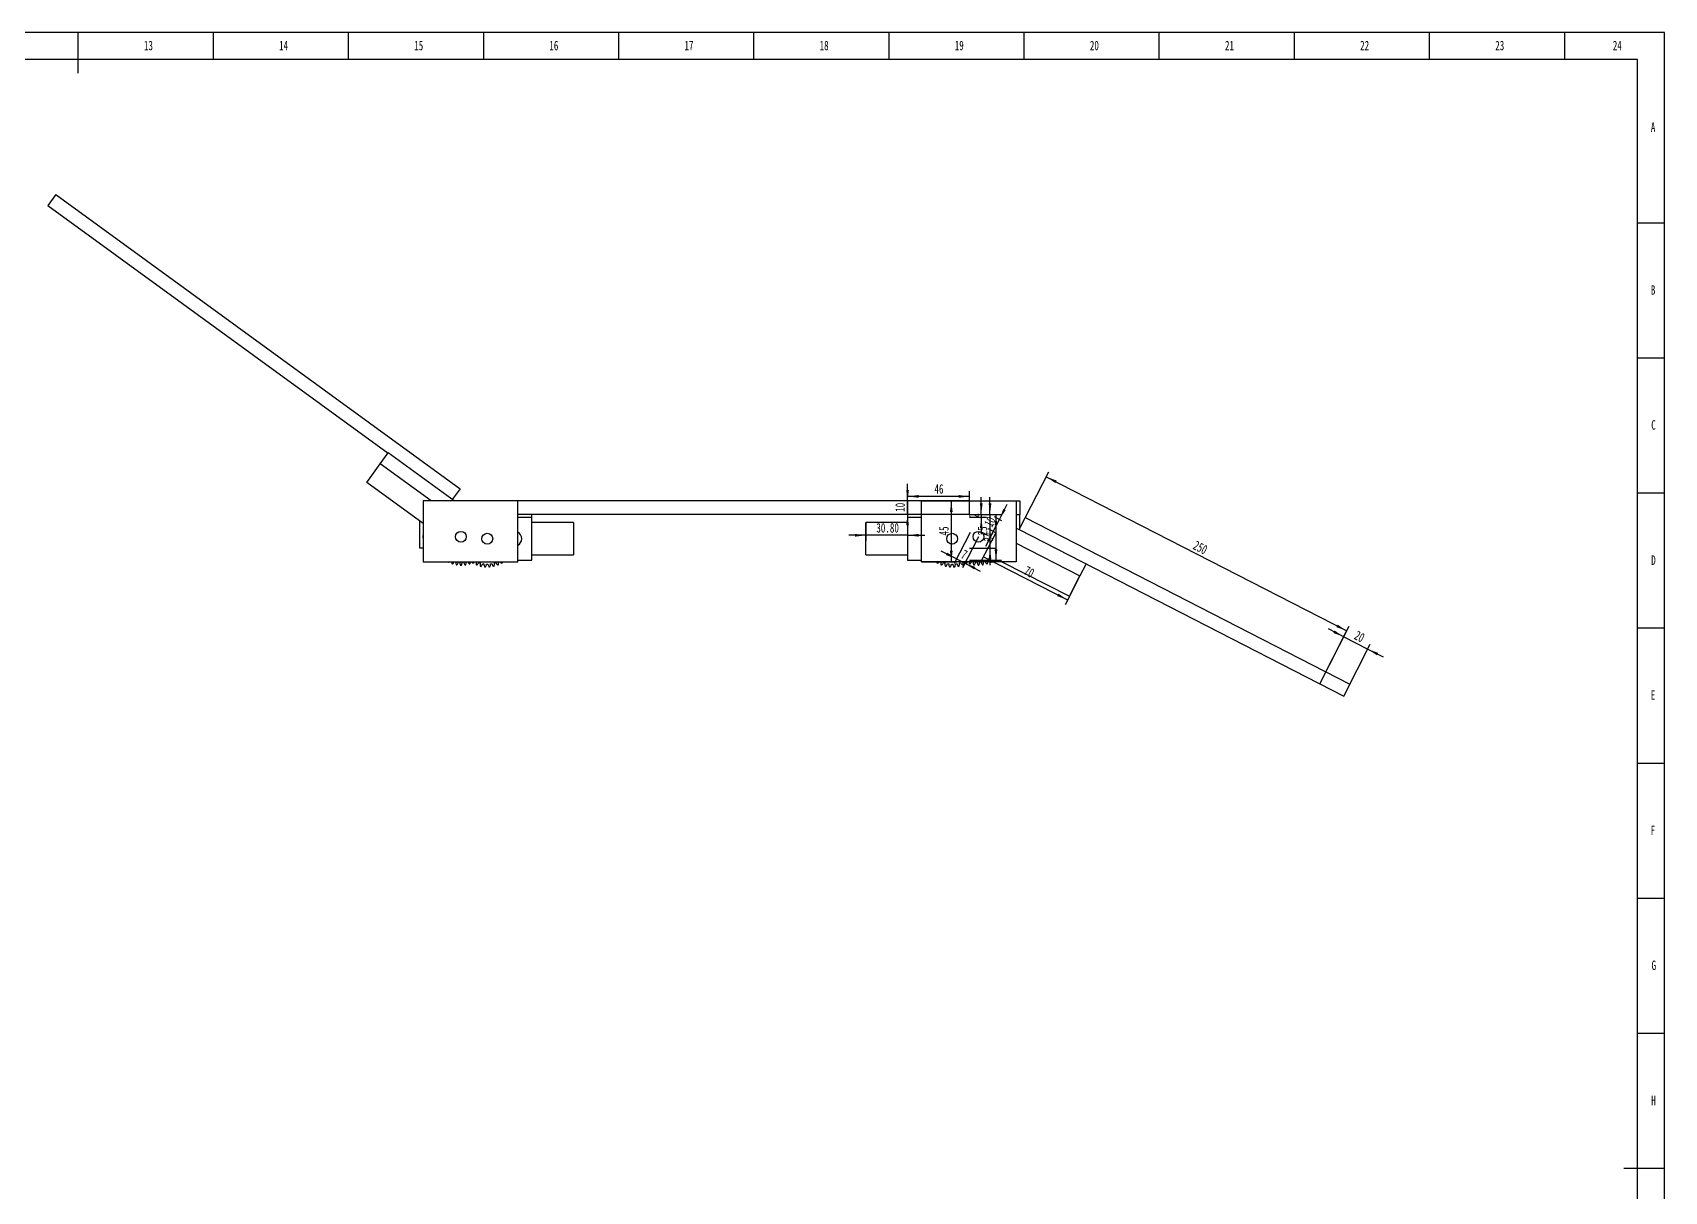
# Model space of a CAD drawing. Header units: millimetres. Extents: x 0 to 1189, y 0 to 841.
# Drawn here: x 585 to 1189, y 412 to 841 of the extents above; entities that cross this region are included whole.
import ezdxf

# ---------------------------------------------------------------- set-up
doc = ezdxf.new("R2010")
doc.units = ezdxf.units.MM
doc.layers.add('10', color=7, linetype='Continuous')
doc.layers.add('5', color=7, linetype='Continuous')
doc.styles.add('SLDTEXTSTYLE5', font='TXT', dxfattribs={"width": 0.7})
doc.dimstyles.new('SLDDIMSTYLE0', dxfattribs={"dimtxt": 3.5, "dimasz": 4.08, "dimexe": 0, "dimexo": 0.0625, "dimgap": 0.875, "dimtad": 2, "dimlfac": 2, "dimrnd": 1e-09, "dimzin": 12, "dimdsep": 46, "dimtxsty": 'SLDTEXTSTYLE5', "dimsah": 1, "dimcen": 0.09, "dimadec": 0, "dimazin": 3, "dimtfac": 1, "dimtmove": 0, "dimatfit": 0, "dimfxl": 0, "dimfrac": 2, "dimtolj": 1, "dimtzin": 12, "dimarcsym": 0})
doc.dimstyles.new('SLDDIMSTYLE1', dxfattribs={"dimtxt": 3.5, "dimasz": 4.08, "dimexe": 0, "dimexo": 0.0625, "dimgap": 0.875, "dimtad": 2, "dimlfac": 2, "dimrnd": 1e-09, "dimzin": 12, "dimdsep": 46, "dimtxsty": 'SLDTEXTSTYLE5', "dimsah": 1, "dimcen": 0.09, "dimadec": 0, "dimazin": 3, "dimtfac": 1, "dimtofl": 0, "dimtmove": 0, "dimatfit": 3, "dimfxl": 0, "dimfrac": 2, "dimtolj": 1, "dimtzin": 12, "dimarcsym": 0})
doc.dimstyles.new('SLDDIMSTYLE2', dxfattribs={"dimtxt": 3.5, "dimasz": 4.08, "dimexe": 0, "dimexo": 0.0625, "dimgap": 0.875, "dimtad": 2, "dimlfac": 2, "dimrnd": 1e-09, "dimzin": 4, "dimdsep": 46, "dimtxsty": 'SLDTEXTSTYLE5', "dimsah": 1, "dimcen": 0.09, "dimadec": 0, "dimazin": 1, "dimtfac": 1, "dimtmove": 0, "dimatfit": 0, "dimfxl": 0, "dimfrac": 2, "dimtolj": 1, "dimtzin": 12, "dimarcsym": 0})

# ---------------------------------------------------------------- blocks, each defined once
blk = doc.blocks.new('_D_15')
at = {"layer": '10'}
for p, q in [((908.96, 667.67), (908.96, 674.02)), ((931.95, 667.67), (906.96, 667.67)), ((908.96, 667.67), (908.96, 662.67)), ((931.95, 662.67), (906.96, 662.67)), ((908.96, 662.67), (908.96, 656.32))]:
    blk.add_line(p, q, dxfattribs=at)
for points in [[(908.96, 667.67), (909.47, 671.75), (908.46, 671.75)], [(908.96, 662.67), (908.46, 658.59), (909.47, 658.59)]]:
    blk.add_solid(points, dxfattribs=at)
at = {"layer": '10', "insert": (904.45, 663.63), "char_height": 3.5, "attachment_point": 1, "rotation": 90, "style": 'SLDTEXTSTYLE5'}
blk.add_mtext('10', dxfattribs=at)
blk = doc.blocks.new('_D_16')
at = {"layer": '10'}
for p, q in [((931.95, 662.67), (943.7, 662.67)), ((941.7, 645.67), (941.7, 662.67)), ((931.95, 645.67), (943.7, 645.67))]:
    blk.add_line(p, q, dxfattribs=at)
for points in [[(941.7, 662.67), (941.19, 658.59), (942.21, 658.59)], [(941.7, 645.67), (942.21, 649.75), (941.19, 649.75)]]:
    blk.add_solid(points, dxfattribs=at)
at = {"layer": '10', "insert": (937.19, 652.63), "char_height": 3.5, "attachment_point": 1, "rotation": 90, "style": 'SLDTEXTSTYLE5'}
blk.add_mtext('34', dxfattribs=at)
blk = doc.blocks.new('_D_17')
at = {"layer": '10'}
for p, q in [((908.95, 662.67), (908.95, 671.33)), ((931.95, 662.67), (931.95, 671.33)), ((931.95, 669.33), (908.95, 669.33))]:
    blk.add_line(p, q, dxfattribs=at)
for points in [[(908.95, 669.33), (913.03, 668.82), (913.03, 669.84)], [(931.95, 669.33), (927.87, 669.84), (927.87, 668.82)]]:
    blk.add_solid(points, dxfattribs=at)
at = {"layer": '10', "insert": (918.92, 673.84), "char_height": 3.5, "attachment_point": 1, "style": 'SLDTEXTSTYLE5'}
blk.add_mtext('46', dxfattribs=at)
blk = doc.blocks.new('_D_18')
at = {"layer": '10'}
for p, q in [((936.24, 662.67), (936.24, 669.02)), ((931.95, 662.67), (938.24, 662.67)), ((931.95, 661.67), (938.24, 661.67)), ((936.24, 662.67), (936.24, 661.67)), ((936.24, 661.67), (936.24, 655.32))]:
    blk.add_line(p, q, dxfattribs=at)
for points in [[(936.24, 662.67), (936.74, 666.75), (935.73, 666.75)], [(936.24, 661.67), (935.73, 657.59), (936.74, 657.59)]]:
    blk.add_solid(points, dxfattribs=at)
at = {"layer": '10', "insert": (931.73, 661.4), "char_height": 3.5, "attachment_point": 1, "rotation": 90, "style": 'SLDTEXTSTYLE5'}
blk.add_mtext('2', dxfattribs=at)
blk = doc.blocks.new('_D_19')
at = {"layer": '10'}
for p, q in [((893.55, 659.67), (893.55, 652.94)), ((908.95, 659.67), (908.95, 652.94)), ((893.55, 654.94), (887.2, 654.94)), ((908.95, 654.94), (893.55, 654.94)), ((908.95, 654.94), (915.3, 654.94))]:
    blk.add_line(p, q, dxfattribs=at)
for points in [[(893.55, 654.94), (889.47, 655.45), (889.47, 654.43)], [(908.95, 654.94), (913.03, 654.43), (913.03, 655.45)]]:
    blk.add_solid(points, dxfattribs=at)
at = {"layer": '10', "insert": (897.42, 659.45), "char_height": 3.5, "attachment_point": 1, "style": 'SLDTEXTSTYLE5'}
blk.add_mtext('30.80', dxfattribs=at)
blk = doc.blocks.new('_D_20')
at = {"layer": '10'}
for p, q in [((914.16, 667.67), (927.15, 667.67)), ((925.15, 667.67), (925.15, 645.17)), ((914.16, 645.17), (927.15, 645.17))]:
    blk.add_line(p, q, dxfattribs=at)
for points in [[(925.15, 667.67), (924.64, 663.59), (925.66, 663.59)], [(925.15, 645.17), (925.66, 649.25), (924.64, 649.25)]]:
    blk.add_solid(points, dxfattribs=at)
at = {"layer": '10', "insert": (920.64, 654.88), "char_height": 3.5, "attachment_point": 1, "rotation": 90, "style": 'SLDTEXTSTYLE5'}
blk.add_mtext('45', dxfattribs=at)
blk = doc.blocks.new('_D_21')
at = {"layer": '10'}
for p, q in [((939.47, 662.67), (939.47, 669.02)), ((931.95, 662.67), (941.47, 662.67)), ((939.47, 662.67), (939.47, 650.17)), ((931.95, 650.17), (941.47, 650.17)), ((939.47, 650.17), (939.47, 643.82))]:
    blk.add_line(p, q, dxfattribs=at)
for points in [[(939.47, 662.67), (939.98, 666.75), (938.97, 666.75)], [(939.47, 650.17), (938.97, 646.09), (939.98, 646.09)]]:
    blk.add_solid(points, dxfattribs=at)
at = {"layer": '10', "insert": (934.96, 654.88), "char_height": 3.5, "attachment_point": 1, "rotation": 90, "style": 'SLDTEXTSTYLE5'}
blk.add_mtext('25', dxfattribs=at)
blk = doc.blocks.new('_D_22')
at = {"layer": '10'}
for p, q in [((941.59, 655.9), (936.12, 645.22)), ((937.03, 647), (968.17, 631.03)), ((972.73, 639.93), (967.26, 629.25))]:
    blk.add_line(p, q, dxfattribs=at)
for points in [[(937.03, 647), (940.43, 644.69), (940.89, 645.59)], [(968.17, 631.03), (964.77, 633.35), (964.31, 632.44)]]:
    blk.add_solid(points, dxfattribs=at)
at = {"layer": '10', "insert": (953.29, 643.73), "char_height": 3.5, "attachment_point": 1, "rotation": 332.84576, "style": 'SLDTEXTSTYLE5'}
blk.add_mtext('70', dxfattribs=at)
blk = doc.blocks.new('_D_23')
at = {"layer": '10'}
for p, q in [((932.09, 656), (926.16, 644.44)), ((935.2, 654.4), (929.27, 642.84)), ((927.07, 646.22), (921.42, 649.12)), ((927.07, 646.22), (930.19, 644.62)), ((930.19, 644.62), (935.84, 641.72))]:
    blk.add_line(p, q, dxfattribs=at)
for points in [[(927.07, 646.22), (923.67, 648.53), (923.21, 647.63)], [(930.19, 644.62), (933.59, 642.31), (934.05, 643.21)]]:
    blk.add_solid(points, dxfattribs=at)
at = {"layer": '10', "insert": (930.01, 649.78), "char_height": 3.5, "attachment_point": 1, "rotation": 332.84576, "style": 'SLDTEXTSTYLE5'}
blk.add_mtext('7', dxfattribs=at)
blk = doc.blocks.new('_D_24')
at = {"layer": '10'}
for p, q in [((942.95, 660.82), (945.84, 666.47)), ((940.66, 656.38), (942.95, 660.82)), ((943.87, 660.35), (941.17, 661.74)), ((940.66, 656.38), (937.77, 650.73)), ((941.59, 655.9), (938.88, 657.29))]:
    blk.add_line(p, q, dxfattribs=at)
for points in [[(942.95, 660.82), (945.26, 664.22), (944.36, 664.69)], [(940.66, 656.38), (938.35, 652.98), (939.25, 652.51)]]:
    blk.add_solid(points, dxfattribs=at)
at = {"layer": '10', "insert": (937.09, 659.29), "char_height": 3.5, "attachment_point": 1, "rotation": 62.84576, "style": 'SLDTEXTSTYLE5'}
blk.add_mtext('10', dxfattribs=at)
blk = doc.blocks.new('_D_25')
at = {"layer": '10'}
for p, q in [((950.24, 657.04), (961.19, 678.38)), ((960.27, 676.6), (1071.5, 619.55)), ((1061.47, 599.99), (1072.41, 621.33))]:
    blk.add_line(p, q, dxfattribs=at)
for points in [[(960.27, 676.6), (963.67, 674.28), (964.14, 675.19)], [(1071.5, 619.55), (1068.1, 621.86), (1067.63, 620.96)]]:
    blk.add_solid(points, dxfattribs=at)
at = {"layer": '10', "insert": (1015.89, 653.14), "char_height": 3.5, "attachment_point": 1, "rotation": 332.84576, "style": 'SLDTEXTSTYLE5'}
blk.add_mtext('250', dxfattribs=at)
blk = doc.blocks.new('_D_26')
at = {"layer": '10'}
for p, q in [((1061.47, 599.99), (1071.29, 619.15)), ((1070.38, 617.37), (1064.73, 620.27)), ((1070.38, 617.37), (1079.28, 612.81)), ((1070.36, 595.43), (1080.19, 614.59)), ((1079.28, 612.81), (1084.93, 609.91))]:
    blk.add_line(p, q, dxfattribs=at)
for points in [[(1070.38, 617.37), (1066.98, 619.69), (1066.52, 618.78)], [(1079.28, 612.81), (1082.68, 610.49), (1083.14, 611.4)]]:
    blk.add_solid(points, dxfattribs=at)
at = {"layer": '10', "insert": (1075.52, 619.81), "char_height": 3.5, "attachment_point": 1, "rotation": 332.84576, "style": 'SLDTEXTSTYLE5'}
blk.add_mtext('20', dxfattribs=at)

msp = doc.modelspace()

# ---------------------------------------------------------------- linework, layer by layer
at = {"color": 7, "linetype": 'Continuous', "lineweight": 25}
for p, q in [((593.8125, 781.0448), (590.8705, 777.0019)), ((593.8125, 781.0448), (743.3964, 672.1886)), ((590.8705, 777.0019), (716.7756, 685.3774)), ((713.8613, 681.3728), (716.8034, 685.4156)), ((741.1884, 667.67), (716.8034, 685.4156)), ((708.8598, 674.5), (713.8613, 681.3728)), ((732.691, 667.67), (713.8613, 681.3728)), ((729.7464, 659.3003), (708.8598, 674.5)), ((743.3964, 672.1886), (740.4821, 668.184)), ((764.7464, 667.67), (729.7464, 667.67)), ((729.7464, 667.67), (729.7464, 645.17)), ((764.7464, 645.17), (764.7464, 667.67)), ((914.1597, 667.67), (764.7464, 667.67)), ((914.1597, 645.17), (914.1597, 667.67)), ((914.1597, 667.67), (949.1597, 667.67)), ((949.1597, 667.67), (950.453, 667.67)), ((949.1597, 667.67), (949.1597, 645.17)), ((950.453, 667.67), (950.453, 662.67)), ((728.453, 650.17), (728.453, 660.2415)), ((914.1597, 662.67), (764.7464, 662.67)), ((764.7464, 661.67), (769.953, 661.67)), ((769.953, 661.67), (769.953, 662.67)), ((769.953, 645.67), (769.953, 661.67)), ((785.353, 659.67), (769.953, 659.67)), ((785.353, 659.67), (785.353, 647.67)), ((908.953, 659.67), (893.553, 659.67)), ((893.553, 647.67), (893.553, 659.67)), ((908.953, 662.67), (908.953, 661.67)), ((908.953, 661.67), (914.1597, 661.67)), ((908.953, 661.67), (908.953, 645.67)), ((949.1597, 662.67), (950.453, 662.67)), ((952.525, 661.4899), (950.2431, 657.041)), ((950.453, 657.4503), (950.453, 662.67)), ((952.525, 661.4899), (1072.6455, 599.8776)), ((949.1597, 657.6371), (950.2595, 657.073)), ((950.2431, 657.041), (1070.3635, 595.4287)), ((729.7464, 650.17), (728.453, 650.17)), ((769.953, 647.67), (785.353, 647.67)), ((893.553, 647.67), (908.953, 647.67)), ((949.1597, 652.0178), (972.7339, 639.926)), ((729.7464, 645.17), (764.7464, 645.17)), ((764.7464, 645.67), (769.953, 645.67)), ((908.953, 645.67), (914.1597, 645.67)), ((949.1597, 645.17), (914.1597, 645.17)), ((943.8857, 645.17), (968.8546, 632.3629)), ((974.9995, 644.343), (972.7339, 639.926)), ((968.8546, 632.3629), (972.7339, 639.926)), ((1072.6455, 599.8776), (1070.3635, 595.4287))]:
    msp.add_line(p, q, dxfattribs=at)
at = {"color": 7, "linetype": 'Continuous', "lineweight": 25, "flags": 128}
msp.add_lwpolyline([(729.7464, 653.9857), (729.7086, 654.2505), (729.7464, 654.8142)], dxfattribs=at)
at = {"color": 7, "linetype": 'Continuous', "lineweight": 25}
for centre in [(743.703, 654.4), (753.453, 653.67), (925.453, 653.67), (935.203, 654.4)]:
    msp.add_circle(centre, 2, dxfattribs=at)
for centre, radius, start, end in [((763.453, 653.67), 2.75, 298.0548482, 61.9451518), ((743.703, 654.4), 10.5, 242.2321074, 243.9138252), ((736.6755, 648.1617), 4, 307.0572128, 311.5883396), ((744.285, 645.0211), 4, 177.8668636, 188.0887198), ((743.703, 654.4), 10.5, 251.2321074, 252.9138252), ((737.7379, 647.1391), 4, 316.0572128, 330.5083384), ((745.745, 645.2276), 4, 179.9336575, 197.0887198), ((743.703, 654.4), 10.5, 260.2321074, 261.9138252), ((738.9472, 646.2954), 4, 325.0572128, 342.2122751), ((743.703, 654.4), 9.3745, 264.2017178, 266.9442149), ((747.1548, 645.66), 4, 188.9336575, 206.0887198), ((743.703, 654.4), 10.5, 269.2321074, 270.9138252), ((740.2736, 645.6512), 4, 334.0572128, 351.2122751), ((743.703, 654.4), 9.3745, 273.2017178, 275.9442149), ((748.4795, 646.3075), 4, 197.9336575, 215.0887198), ((743.703, 654.4), 10.5, 278.2321074, 279.9138252), ((741.6844, 645.2224), 4, 343.0572128, 0.2122751), ((749.6866, 647.1544), 4, 209.742383, 224.0887198), ((743.703, 654.4), 10.5, 287.2321074, 288.9138252), ((743.1449, 645.0196), 4, 352.0572128, 2.1539479), ((751.8177, 644.4164), 4, 169.1415359, 174.5157535), ((753.453, 653.67), 10.5, 237.6591411, 239.3408589), ((745.9505, 648.0118), 4, 302.4842465, 314.726685), ((750.7464, 648.1796), 4, 228.7998373, 233.0887198), ((743.703, 654.4), 10.5, 296.2321074, 297.9138252), ((753.2854, 644.2745), 4, 166.3606912, 183.5157535), ((753.453, 653.67), 10.5, 246.6591411, 248.3408589), ((746.928, 646.9079), 4, 311.4842465, 328.6393088), ((753.453, 653.67), 9.3745, 250.6287515, 253.3712485), ((754.7572, 644.364), 4, 175.3606912, 192.5157535), ((753.453, 653.67), 10.5, 255.6591411, 257.3408589), ((748.0661, 645.9704), 4, 320.4842465, 337.6393088), ((753.453, 653.67), 9.3745, 259.6287515, 262.3712485), ((756.1969, 644.6826), 4, 184.3606912, 201.5157535), ((753.453, 653.67), 10.5, 264.6591411, 266.3408589), ((749.3369, 645.2225), 4, 329.4842465, 346.6393088), ((753.453, 653.67), 9.3745, 268.6287515, 271.3712485), ((757.5691, 645.2225), 4, 193.3606912, 210.5157535), ((753.453, 653.67), 10.5, 273.6591411, 275.3408589), ((750.7091, 644.6826), 4, 338.4842465, 355.6393088), ((753.453, 653.67), 9.3745, 277.6287515, 280.3712485), ((758.8399, 645.9704), 4, 202.3606912, 219.5157535), ((753.453, 653.67), 10.5, 282.6591411, 284.3408589), ((752.1488, 644.364), 4, 347.4842465, 4.6393088), ((753.453, 653.67), 9.3745, 286.6287515, 289.3712485), ((759.9781, 646.9079), 4, 211.3606912, 228.5157535), ((753.453, 653.67), 10.5, 291.6591411, 293.3408589), ((753.6206, 644.2745), 4, 356.4842465, 13.6393088), ((760.9555, 648.0118), 4, 225.273315, 237.5157535), ((753.453, 653.67), 10.5, 300.6591411, 302.3408589), ((755.0884, 644.4164), 4, 5.4842465, 10.8584641), ((923.8177, 644.4164), 4, 169.1415359, 174.5157535), ((925.453, 653.67), 10.5, 237.6591411, 239.3408589), ((917.9505, 648.0118), 4, 302.4842465, 314.726685), ((925.2854, 644.2745), 4, 166.3606912, 183.5157535), ((925.453, 653.67), 10.5, 246.6591411, 248.3408589), ((918.928, 646.9079), 4, 311.4842465, 328.6393088), ((925.453, 653.67), 9.3745, 250.6287515, 253.3712485), ((926.7572, 644.364), 4, 175.3606912, 192.5157535), ((925.453, 653.67), 10.5, 255.6591411, 257.3408589), ((920.0661, 645.9704), 4, 320.4842465, 337.6393088), ((925.453, 653.67), 9.3745, 259.6287515, 262.3712485), ((928.1969, 644.6826), 4, 184.3606912, 201.5157535), ((925.453, 653.67), 10.5, 264.6591411, 266.3408589), ((921.3369, 645.2225), 4, 329.4842465, 346.6393088), ((925.453, 653.67), 9.3745, 268.6287515, 271.3712485), ((929.5691, 645.2225), 4, 193.3606912, 210.5157535), ((925.453, 653.67), 10.5, 273.6591411, 275.3408589), ((922.7091, 644.6826), 4, 338.4842465, 355.6393088), ((925.453, 653.67), 9.3745, 277.6287515, 280.3712485), ((930.8399, 645.9704), 4, 202.3606912, 219.5157535), ((925.453, 653.67), 10.5, 282.6591411, 284.3408589), ((924.1488, 644.364), 4, 347.4842465, 4.6393088), ((925.453, 653.67), 9.3745, 286.6287515, 289.3712485), ((931.9781, 646.9079), 4, 211.3606912, 228.5157535), ((925.453, 653.67), 10.5, 291.6591411, 293.3408589), ((925.6206, 644.2745), 4, 356.4842465, 13.6393088), ((932.9555, 648.0118), 4, 225.273315, 237.5157535), ((925.453, 653.67), 10.5, 300.6591411, 302.3408589), ((927.0884, 644.4164), 4, 5.4842465, 10.8584641), ((935.7611, 645.0196), 4, 177.8460521, 187.9427872), ((935.203, 654.4), 10.5, 251.0861748, 252.7678926), ((929.2194, 647.1544), 4, 315.9112802, 330.257617), ((937.2217, 645.2224), 4, 179.7877249, 196.9427872), ((935.203, 654.4), 10.5, 260.0861748, 261.7678926), ((930.4265, 646.3075), 4, 324.9112802, 342.0663425), ((935.203, 654.4), 9.3745, 264.0557851, 266.7982822), ((938.6325, 645.6512), 4, 188.7877249, 205.9427872), ((935.203, 654.4), 10.5, 269.0861748, 270.7678926), ((931.7513, 645.66), 4, 333.9112802, 351.0663425), ((935.203, 654.4), 9.3745, 273.0557851, 275.7982822), ((939.9589, 646.2954), 4, 197.7877249, 214.9427872), ((935.203, 654.4), 10.5, 278.0861748, 279.7678926), ((933.161, 645.2276), 4, 342.9112802, 0.0663425), ((941.1682, 647.1391), 4, 209.4916616, 223.9427872), ((935.203, 654.4), 10.5, 287.0861748, 288.7678926), ((934.621, 645.0211), 4, 351.9112802, 2.1331364), ((942.2306, 648.1617), 4, 228.4116604, 232.9427872), ((935.203, 654.4), 10.5, 296.0861748, 297.7678926)]:
    msp.add_arc(centre, radius, start, end, dxfattribs=at)
at = {"layer": '5', "color": 7}
for p, q in [((1189, 841), (0, 841)), ((1189, 0), (1189, 841))]:
    msp.add_line(p, q, dxfattribs=at)
at = {"layer": '5', "lineweight": 25}
for p, q in [((602, 841), (602, 826)), ((1189, 420.5), (1174, 420.5))]:
    msp.add_line(p, q, dxfattribs=at)
at = {"layer": '5'}
for p, q in [((652, 841), (652, 831.0501)), ((702, 841), (702, 831.0501)), ((752, 841), (752, 831.0501)), ((802, 841), (802, 831.0501)), ((852, 841), (852, 831.0501)), ((902, 841), (902, 831.0501)), ((952, 841), (952, 831.0501)), ((1002, 841), (1002, 831.0501)), ((1052, 841), (1052, 831.0501)), ((1102, 841), (1102, 831.0501)), ((1152, 841), (1152, 831.0501)), ((1189, 770.5), (1179, 770.5)), ((1189, 720.5), (1179, 720.5)), ((1189, 670.5), (1179, 670.5)), ((1189, 620.5), (1179, 620.5)), ((1189, 570.5), (1179, 570.5)), ((1189, 520.5), (1179, 520.5)), ((1189, 470.5), (1179, 470.5))]:
    msp.add_line(p, q, dxfattribs=at)
at = {"layer": '5', "color": 7, "lineweight": 25}
for p, q in [((1179, 831.0501), (25, 831.0501)), ((1179, 10), (1179, 831.0501))]:
    msp.add_line(p, q, dxfattribs=at)

# ---------------------------------------------------------------- texts
at = {"layer": '10', "char_height": 3.5, "attachment_point": 2, "style": 'SLDTEXTSTYLE5'}
for s, insert in [('13', (628.0889, 837.9875)), ('14', (678.0889, 837.9875)), ('15', (728.0889, 837.9875)), ('16', (778.0913, 837.9875)), ('17', (828.0913, 837.9875)), ('18', (878.0913, 837.9875)), ('19', (928.0913, 837.9875)), ('20', (978.0889, 837.9875)), ('21', (1028.0889, 837.9875)), ('22', (1078.0889, 837.9875)), ('23', (1128.0889, 837.9875)), ('24', (1171.5889, 837.9875)), ('A', (1184.8203, 807.7375)), ('B', (1184.8203, 747.4875)), ('C', (1184.9819, 697.5413)), ('D', (1184.9844, 647.4875)), ('E', (1184.8179, 597.5413)), ('F', (1184.779, 547.4875)), ('G', (1185.0938, 497.5413)), ('H', (1184.9844, 447.4875))]:
    msp.add_mtext(s, dxfattribs=dict(at, insert=insert))

# ---------------------------------------------------------------- dimensions: what is measured, and where the dimension line sits
at = {"layer": '10'}
for base, p1, p2, angle, dimstyle, picture, middle in [((1072.4846, 621.4751), (950.2431, 657.041), (1061.4657, 599.9926), 332.8457606, 'SLDDIMSTYLE1', '_D_25', (1016.8732, 649.9994)), ((906.7976, 662.67), (931.953, 667.67), (931.953, 662.67), 90, 'SLDDIMSTYLE0', '_D_15', (906.7976, 665.17)), ((922.9853, 645.17), (914.1596, 667.67), (914.1596, 645.17), 90, 'SLDDIMSTYLE1', '_D_20', (922.9853, 656.42)), ((934.0712, 661.67), (931.953, 662.67), (931.953, 661.67), 90, 'SLDDIMSTYLE0', '_D_18', (934.0712, 662.17)), ((937.3091, 650.17), (931.953, 662.67), (931.953, 650.17), 90, 'SLDDIMSTYLE0', '_D_21', (937.3091, 656.42)), ((941.0185, 661.8129), (941.5916, 655.8996), (943.8735, 660.3485), 62.8457606, 'SLDDIMSTYLE0', '_D_24', (939.8775, 659.5884)), ((939.5357, 662.67), (931.953, 645.67), (931.953, 662.67), 90, 'SLDDIMSTYLE0', '_D_16', (939.5357, 654.17)), ((931.1751, 646.547), (932.0888, 655.9973), (935.203, 654.4), 332.8457606, 'SLDDIMSTYLE0', '_D_23', (929.618, 647.3457)), ((969.1598, 632.9579), (941.5916, 655.8996), (972.7339, 639.926), 332.8457606, 'SLDDIMSTYLE1', '_D_22', (953.5887, 640.9447)), ((1080.2665, 614.7358), (1061.4657, 599.9926), (1070.3635, 595.4287), 332.8457606, 'SLDDIMSTYLE0', '_D_26', (1075.8176, 617.0178))]:
    dim = msp.add_linear_dim(base=base, p1=p1, p2=p2, angle=angle, dimstyle=dimstyle, dxfattribs=at)
    dim.commit()
    dim.dimension.update_dxf_attribs({"geometry": picture, "text_midpoint": middle, "dimtype": 160})
for base, p1, p2, dimstyle, picture, middle in [((908.953, 671.4957), (931.953, 662.67), (908.953, 662.67), 'SLDDIMSTYLE1', '_D_17', (920.453, 671.4957)), ((893.553, 657.1052), (908.953, 659.67), (893.553, 659.67), 'SLDDIMSTYLE2', '_D_19', (901.253, 657.1052))]:
    dim = msp.add_linear_dim(base=base, p1=p1, p2=p2, dimstyle=dimstyle, dxfattribs=at)
    dim.commit()
    dim.dimension.update_dxf_attribs({"geometry": picture, "text_midpoint": middle, "dimtype": 160})

doc.saveas('drawing.dxf')
